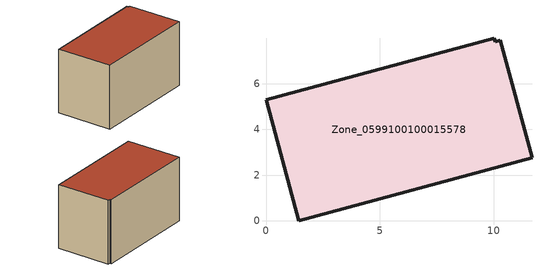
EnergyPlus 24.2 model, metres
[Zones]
Zone_0599100100015578
 floor ground (C_G): 10.27,7.91 11.67,2.75 1.44,0 0,5.3 10.02,8 10.05,7.86 z0
 wall outside (C_F): 1.44,0 11.67,2.75 10.27,7.91 10.05,7.86 10.02,8 0,5.3 1.44,0 z0:6.25
 roof outside (C_R): 11.67,2.75 10.27,7.91 10.05,7.86 10.02,8 0,5.3 1.44,0 z6.25
[BUILDING]
Pand.0599100100015578: North Axis=0; Terrain=City; Loads Convergence Tolerance Value=0.04; Temperature Convergence Tolerance Value=0.4; Solar Distribution=FullExterior; Maximum Number of Warmup Days=25; Minimum Number of Warmup Days=1
[Site:Location]
Rotterdam.The.Hague.AP_ZH_NLD Design_Conditions: Latitude=51.96; Longitude=4.45; Time Zone=1; Elevation=-4.5
[SITE:GROUNDTEMPERATURE:BUILDINGSURFACE]
18, 18, 18, 18, 18, 18, 18, 18, 18, 18, 18, 18
[MATERIAL] Thermal Absorptance=0.9; Solar Absorptance=0.7; Visible Absorptance=0.7
Name | Roughness | Thickness | Conductivity | Density | Specific Heat
G.TI.2015-2018 | MediumSmooth | 0.15 | 0.0428571 | 540 | 1210
F.TI.2015-2018 | Rough | 0.3 | 0.0666667 | 1920 | 840
R.TI.2015-2018 | MediumRough | 0.2 | 0.0333333 | 1500 | 1000
[CONSTRUCTION]
C_G: G.TI.2015-2018
C_F: F.TI.2015-2018
C_R: R.TI.2015-2018
[ZONE]
Zone_0599100100015578: Type=1; Multiplier=1; Ceiling Height=Autocalculate; Volume=Autocalculate; Floor Area=autocalculate; Part of Total Floor Area=Yes
[ZONEINFILTRATION:DESIGNFLOWRATE]
Infil_Zone_0599100100015578: Zone or ZoneList or Space or SpaceList=Zone_0599100100015578; Schedule=AlwaysOn; Design Flow Rate Calculation Method=Flow/Area; Flow Rate per Floor Area=0.0015; Constant Term Coefficient=1; Temperature Term Coefficient=0; Velocity Term Coefficient=0; Velocity Squared Term Coefficient=0
[HVACTEMPLATE:ZONE:IDEALLOADSAIRSYSTEM]
Zone_0599100100015578: Maximum Heating Supply Air Temperature=50; Minimum Cooling Supply Air Temperature=13; Maximum Heating Supply Air Humidity Ratio=0.0156; Minimum Cooling Supply Air Humidity Ratio=0.0077; Heating Limit=NoLimit; Cooling Limit=NoLimit; Dehumidification Control Type=ConstantSensibleHeatRatio; Cooling Sensible Heat Ratio=0.7; Dehumidification Setpoint=60; Humidification Control Type=None; Humidification Setpoint=30; Outdoor Air Method=None; Outdoor Air Flow Rate per Person=0.00944; Outdoor Air Flow Rate per Zone Floor Area=0; Outdoor Air Flow Rate per Zone=0; Demand Controlled Ventilation Type=None; Outdoor Air Economizer Type=NoEconomizer; Heat Recovery Type=None; Sensible Heat Recovery Effectiveness=0.7; Latent Heat Recovery Effectiveness=0.65
[ZONECONTROL:THERMOSTAT]
ThermostatControl_Zone_0599100100015578: Zone or ZoneList=Zone_0599100100015578; Control Type Schedule=DualSetpointControlType; Control 1=Thermostat_Zone_0599100100015578; Temperature Difference Between Cutout And Setpoint=0
[THERMOSTATSETPOINT:DUALSETPOINT]
Thermostat_Zone_0599100100015578: Heating Setpoint Temperature Schedule=HeatingSetpoint_Zone_0599100100015578; Cooling Setpoint Temperature Schedule=CoolingSetpoint_Zone_0599100100015578
[SCHEDULE:COMPACT]
HeatingSetpoint_Zone_0599100100015578: Through: 12/31, For: AllDays, Until: 24:00, 21
CoolingSetpoint_Zone_0599100100015578: Through: 12/31, For: AllDays, Until: 24:00, 24
DualSetpointControlType: Through: 12/31, For: AllDays, Until: 24:00, 4
AlwaysOn: Through: 12/31, For: AllDays, Until: 24:00, 1
